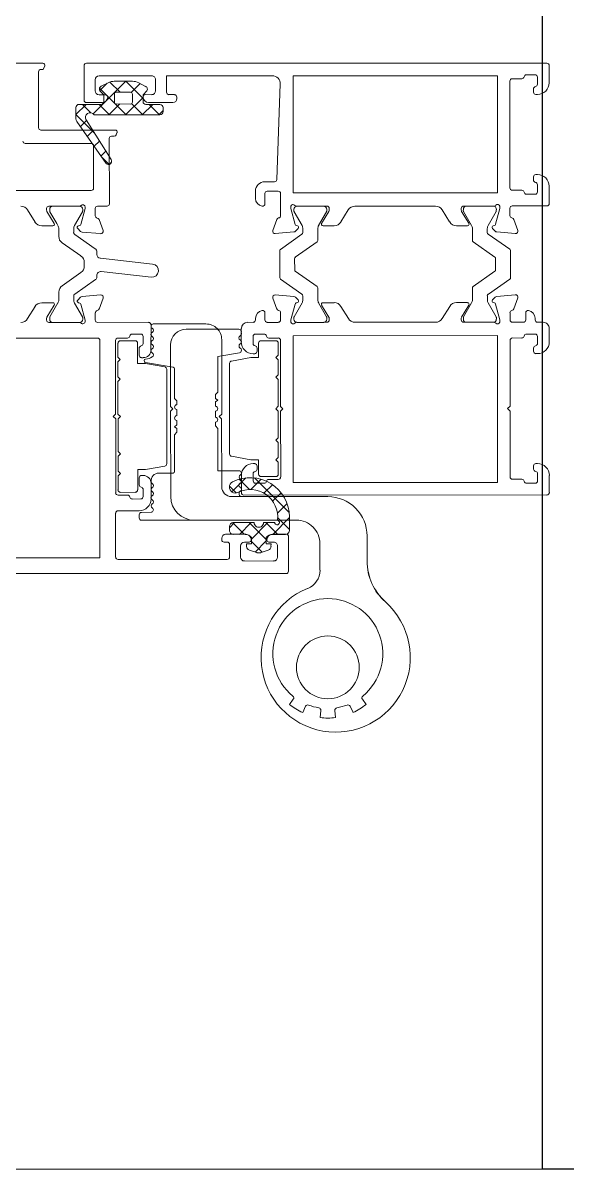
# Model space of a CAD drawing. Header units: centimetres. Extents: x 118932 to 154602, y -32682 to -23521.
# Drawn here: x 138615.13 to 138622.06, y -26584.33 to -26569.73 of the extents above; entities that cross this region are included whole.
import ezdxf

# ---------------------------------------------------------------- set-up
doc = ezdxf.new("R2010")
doc.units = ezdxf.units.CM
doc.header["$LTSCALE"] = 50
doc.header["$MEASUREMENT"] = 0
for name, color, linetype, lineweight, true_color in [('GEN_02_TF_Pencere', 7, 'Continuous', 9, 0x6093ac), ('GEN_05_ML_Mermer', 7, 'Continuous', 9, 0x9d8692), ('KALACAK DUVARLAR', 7, 'Continuous', 30, 0x005387)]:
    doc.layers.add(name, color=color, linetype=linetype, lineweight=lineweight, true_color=true_color)

# ---------------------------------------------------------------- blocks, each defined once
blk = doc.blocks.new('LEVEL 0_E BLOK_GÖRÜNÜŞ')
at = {"layer": 'GEN_02_TF_Pencere', "elevation": 0}
blk.add_lwpolyline([(820.257, -1063.861), (880.257, -1063.861)], dxfattribs=at)
blk = doc.blocks.new('YIKILACAK DUVARLAR LEVEL 0 D BLOK')
at = {"layer": 'KALACAK DUVARLAR', "elevation": 0}
blk.add_lwpolyline([(255.035, -1227.303), (272.905, -1227.278), (273.206, -1433.623), (228.395, -1433.623), (228.395, -1415.623), (255.079, -1415.623)], close=True, dxfattribs=at)
blk = doc.blocks.new('P8')
at = {"layer": 'GEN_02_TF_Pencere', "ltscale": 0.5, "extrusion": (0, 0, -1)}
for p, q in [((114070.37, 6769.018), (114070.356, 6768.938)), ((114070.53, 6768.891), (114070.56, 6768.973)), ((114070.762, 6768.861), (114070.704, 6768.791)), ((114066.813, 6768.761), (114066.657, 6768.605)), ((114069.584, 6766.031), (114066.855, 6768.761)), ((114070.831, 6768.664), (114070.901, 6768.722)), ((114066.749, 6768.485), (114066.813, 6768.549)), ((114066.855, 6768.549), (114066.933, 6768.471)), ((114071.013, 6768.52), (114070.931, 6768.49)), ((114066.657, 6768.393), (114066.671, 6768.379)), ((114066.714, 6768.379), (114066.742, 6768.408)), ((114066.939, 6768.394), (114067.025, 6768.308)), ((114065.865, 6766.88), (114067.187, 6768.202)), ((114067.025, 6768.266), (114066.431, 6767.672)), ((114067.187, 6768.202), (114069.026, 6766.364)), ((114067.187, 6768.202), (114067.187, 6768.202)), ((114070.978, 6768.316), (114071.058, 6768.33)), ((114066.388, 6767.629), (114065.794, 6767.035)), ((114066.431, 6767.629), (114066.388, 6767.629)), ((114066.431, 6767.672), (114066.431, 6767.629)), ((114069.068, 6767.736), (114068.842, 6767.509)), ((114068.842, 6767.509), (114069.068, 6767.736)), ((114065.455, 6767.403), (114065.335, 6767.283)), ((114065.652, 6767.318), (114065.681, 6767.347)), ((114065.681, 6767.389), (114065.667, 6767.403)), ((114069.337, 6767.156), (114069.576, 6767.394)), ((114069.337, 6767.156), (114069.576, 6767.394)), ((114065.512, 6767.248), (114065.575, 6767.311)), ((114065.589, 6767.127), (114065.512, 6767.205)), ((114065.335, 6767.17), (114065.384, 6767.12)), ((114065.384, 6767.078), (114065.37, 6767.063)), ((114065.752, 6767.035), (114065.667, 6767.121)), ((114069.867, 6767.12), (114069.556, 6766.809)), ((114075.758, 6761.273), (114069.91, 6767.12)), ((114065.405, 6766.929), (114065.469, 6766.993)), ((114065.512, 6766.993), (114065.611, 6766.894)), ((114069.74, 6766.795), (114069.839, 6766.894)), ((114069.91, 6766.894), (114070.171, 6766.632)), ((114065.478, 6766.786), (114065.343, 6766.723)), ((114065.611, 6766.852), (114065.546, 6766.787)), ((114065.598, 6766.578), (114065.702, 6766.76)), ((114065.702, 6766.76), (114065.724, 6766.781)), ((114067.704, 6765.041), (114065.865, 6766.88)), ((114068.842, 6766.802), (114069.615, 6766.029)), ((114068.842, 6766.802), (114069.708, 6765.936)), ((114069.556, 6766.767), (114069.68, 6766.643)), ((114065.337, 6766.673), (114065.518, 6766.521)), ((114065.654, 6766.502), (114065.706, 6766.698)), ((114065.712, 6766.707), (114065.726, 6766.722)), ((114065.775, 6766.729), (114066.049, 6766.456)), ((114065.783, 6766.722), (114066.023, 6766.481)), ((114070.256, 6765.812), (114069.337, 6766.731)), ((114069.337, 6766.731), (114070.73, 6765.338)), ((114069.782, 6766.682), (114069.74, 6766.724)), ((114069.779, 6766.643), (114069.782, 6766.647)), ((114064.982, 6766.232), (114065.226, 6766.476)), ((114065.244, 6766.482), (114065.573, 6766.424)), ((114065.538, 6766.514), (114065.589, 6766.514)), ((114065.606, 6766.544), (114065.598, 6766.558)), ((114065.599, 6766.432), (114065.633, 6766.466)), ((114069.924, 6766.505), (114069.92, 6766.502)), ((114070.002, 6766.463), (114069.959, 6766.505)), ((114070.171, 6766.562), (114070.072, 6766.463)), ((114070.157, 6766.35), (114070.27, 6766.463)), ((114070.313, 6766.463), (114071.296, 6765.48)), ((114065.768, 6766.332), (114065.66, 6766.224)), ((114066, 6766.405), (114065.803, 6766.352)), ((114065.837, 6766.314), (114065.937, 6766.214)), ((114066.02, 6766.39), (114065.846, 6766.348)), ((114066.023, 6766.425), (114066.009, 6766.41)), ((114066.049, 6766.413), (114066.034, 6766.398)), ((114069.026, 6766.364), (114067.704, 6765.041)), ((114069.92, 6766.403), (114070.101, 6766.222)), ((114070.186, 6766.279), (114070.157, 6766.307)), ((114064.209, 6766.157), (114064.054, 6766.001)), ((114064.563, 6765.846), (114064.252, 6766.157)), ((114065.034, 6765.885), (114064.976, 6766.214)), ((114065.291, 6766.272), (114065.186, 6766.167)), ((114065.643, 6766.219), (114065.308, 6766.278)), ((114066.032, 6766.187), (114066.208, 6766.23)), ((114066.301, 6766.203), (114067.027, 6765.478)), ((114068.496, 6765.607), (114069.089, 6766.201)), ((114069.132, 6766.201), (114069.217, 6766.116)), ((114070.171, 6766.222), (114070.186, 6766.236)), ((114064.735, 6766.115), (114064.672, 6765.98)), ((114064.937, 6765.94), (114064.785, 6766.121)), ((114065.18, 6766.15), (114065.239, 6765.816)), ((114068.976, 6766.045), (114069.086, 6766.155)), ((114068.976, 6766.003), (114068.976, 6766.045)), ((114069.128, 6766.155), (114069.263, 6766.021)), ((114069.295, 6766.109), (114069.372, 6766.031)), ((114069.584, 6766.031), (114069.584, 6766.031)), ((114064.146, 6765.881), (114064.209, 6765.945)), ((114064.252, 6765.945), (114064.33, 6765.867)), ((114064.671, 6765.912), (114064.605, 6765.846)), ((114064.944, 6765.869), (114064.944, 6765.92)), ((114065.034, 6765.885), (114065.034, 6765.885)), ((114068.8, 6765.869), (114068.934, 6766.003)), ((114068.8, 6765.826), (114068.8, 6765.869)), ((114068.934, 6766.003), (114068.976, 6766.003)), ((114069.263, 6765.978), (114069.132, 6765.847)), ((114069.232, 6765.919), (114069.203, 6765.89)), ((114069.372, 6765.989), (114069.309, 6765.925)), ((114069.429, 6765.833), (114069.584, 6765.989)), ((114064.054, 6765.789), (114064.068, 6765.775)), ((114064.11, 6765.775), (114064.139, 6765.804)), ((114064.336, 6765.79), (114064.422, 6765.704)), ((114064.677, 6765.734), (114064.698, 6765.756)), ((114064.698, 6765.756), (114064.88, 6765.86)), ((114064.736, 6765.732), (114064.751, 6765.746)), ((114064.76, 6765.752), (114064.956, 6765.804)), ((114064.9, 6765.86), (114064.914, 6765.852)), ((114064.992, 6765.825), (114065.026, 6765.859)), ((114065.234, 6765.798), (114065.126, 6765.69)), ((114068.517, 6765.586), (114068.757, 6765.826)), ((114068.757, 6765.826), (114068.8, 6765.826)), ((114069.708, 6765.759), (114069.097, 6765.147)), ((114069.132, 6765.847), (114069.203, 6765.777)), ((114069.203, 6765.847), (114069.217, 6765.833)), ((114069.203, 6765.777), (114069.345, 6765.573)), ((114069.408, 6765.77), (114069.599, 6765.579)), ((114064.422, 6765.662), (114063.46, 6764.7)), ((114063.525, 6764.539), (114064.578, 6765.593)), ((114064.578, 6765.593), (114066.417, 6763.754)), ((114065.002, 6765.409), (114064.729, 6765.683)), ((114064.977, 6765.435), (114064.736, 6765.675)), ((114065.106, 6765.655), (114065.053, 6765.458)), ((114065.11, 6765.612), (114065.068, 6765.438)), ((114065.244, 6765.521), (114065.144, 6765.621)), ((114068.453, 6765.565), (114068.453, 6765.607)), ((114068.453, 6765.607), (114068.496, 6765.607)), ((114068.517, 6765.543), (114068.517, 6765.586)), ((114069.599, 6765.579), (114069.217, 6765.197)), ((114065.048, 6765.449), (114065.033, 6765.435)), ((114065.228, 6765.25), (114065.271, 6765.426)), ((114067.859, 6764.971), (114068.453, 6765.565)), ((114068.234, 6765.303), (114068.474, 6765.543)), ((114068.474, 6765.543), (114068.517, 6765.543)), ((114069.342, 6765.534), (114068.526, 6764.718)), ((114071.296, 6765.437), (114070.9, 6765.041)), ((114065.06, 6765.424), (114065.045, 6765.409)), ((114067.053, 6765.384), (114067.011, 6765.208)), ((114068.234, 6765.26), (114068.234, 6765.303)), ((114069.485, 6764.617), (114070.256, 6765.388)), ((114069.485, 6763.344), (114071.444, 6765.303)), ((114070.574, 6765.352), (114070.659, 6765.268)), ((114070.702, 6765.268), (114070.73, 6765.296)), ((114071.444, 6765.303), (114075.651, 6761.096)), ((114071.444, 6765.303), (114071.444, 6765.303)), ((114065.98, 6764.431), (114065.255, 6765.157)), ((114067.172, 6765.022), (114067.214, 6765.196)), ((114067.18, 6764.976), (114067.232, 6765.172)), ((114067.222, 6765.21), (114067.237, 6765.225)), ((114067.237, 6765.181), (114067.252, 6765.196)), ((114067.279, 6765.225), (114067.553, 6764.952)), ((114067.309, 6765.196), (114067.549, 6764.956)), ((114068.057, 6765.126), (114068.191, 6765.26)), ((114068.191, 6765.26), (114068.234, 6765.26)), ((114069.097, 6765.147), (114069.097, 6765.105)), ((114069.217, 6765.154), (114069.181, 6765.119)), ((114069.217, 6765.197), (114069.217, 6765.154)), ((114069.663, 6764.865), (114069.995, 6765.197)), ((114070.023, 6765.197), (114070.15, 6765.07)), ((114070.454, 6765.232), (114070.313, 6765.091)), ((114070.44, 6765.077), (114070.504, 6765.14)), ((114070.546, 6765.14), (114070.624, 6765.063)), ((114070.857, 6765.041), (114070.666, 6765.232)), ((114063.121, 6765.068), (114062.966, 6764.914)), ((114063.318, 6764.983), (114063.347, 6765.011)), ((114063.347, 6765.054), (114063.333, 6765.068)), ((114067.037, 6765.114), (114067.138, 6765.013)), ((114067.905, 6764.974), (114068.015, 6765.084)), ((114068.015, 6765.084), (114068.057, 6765.084)), ((114068.057, 6765.084), (114068.057, 6765.126)), ((114069.054, 6765.105), (114068.382, 6764.433)), ((114069.097, 6765.105), (114069.054, 6765.105)), ((114069.139, 6765.077), (114069.082, 6765.02)), ((114069.57, 6764.631), (114069.996, 6765.057)), ((114070.035, 6765.06), (114070.239, 6764.917)), ((114070.309, 6764.847), (114070.493, 6765.031)), ((114070.369, 6764.935), (114070.434, 6765)), ((114070.536, 6765.031), (114070.67, 6764.896)), ((114062.966, 6764.871), (114067.11, 6760.728)), ((114062.966, 6764.871), (114062.966, 6764.871)), ((114063.177, 6764.912), (114063.241, 6764.976)), ((114063.255, 6764.792), (114063.177, 6764.87)), ((114067.052, 6764.833), (114067.159, 6764.94)), ((114067.525, 6764.879), (114067.329, 6764.827)), ((114067.583, 6764.879), (114067.402, 6764.774)), ((114067.549, 6764.899), (114067.534, 6764.884)), ((114067.605, 6764.9), (114067.583, 6764.879)), ((114067.945, 6764.843), (114067.859, 6764.928)), ((114068.039, 6764.797), (114067.905, 6764.932)), ((114068.213, 6764.928), (114068.082, 6764.797)), ((114068.17, 6764.858), (114068.141, 6764.829)), ((114068.283, 6764.857), (114068.213, 6764.928)), ((114068.227, 6764.843), (114068.213, 6764.858)), ((114068.487, 6764.715), (114068.283, 6764.857)), ((114068.89, 6764.87), (114068.571, 6764.551)), ((114068.933, 6764.87), (114068.89, 6764.87)), ((114068.968, 6764.906), (114068.933, 6764.87)), ((114068.962, 6764.942), (114068.968, 6764.906)), ((114068.999, 6764.937), (114068.962, 6764.942)), ((114069.04, 6764.978), (114068.999, 6764.937)), ((114069.585, 6764.83), (114069.62, 6764.865)), ((114069.62, 6764.865), (114069.663, 6764.865)), ((114070.716, 6764.858), (114070.051, 6764.193)), ((114070.239, 6764.917), (114070.309, 6764.847)), ((114070.313, 6764.949), (114070.327, 6764.935)), ((114070.67, 6764.854), (114070.543, 6764.727)), ((114070.63, 6764.985), (114070.716, 6764.9)), ((114063.418, 6764.7), (114063.332, 6764.786)), ((114067.105, 6764.481), (114067.046, 6764.815)), ((114067.251, 6764.746), (114067.309, 6764.417)), ((114067.293, 6764.806), (114067.259, 6764.772)), ((114067.337, 6764.765), (114067.337, 6764.714)), ((114067.382, 6764.774), (114067.367, 6764.783)), ((114067.611, 6764.722), (114067.675, 6764.787)), ((114067.718, 6764.787), (114067.817, 6764.688)), ((114068.029, 6764.688), (114067.951, 6764.766)), ((114068.135, 6764.751), (114068.071, 6764.688)), ((114068.304, 6764.708), (114068.3, 6764.705)), ((114068.571, 6764.551), (114068.342, 6764.711)), ((114069.414, 6764.659), (114069.471, 6764.715)), ((114069.513, 6764.758), (114069.554, 6764.799)), ((114069.554, 6764.799), (114069.591, 6764.793)), ((114069.591, 6764.793), (114069.585, 6764.83)), ((114070.543, 6764.727), (114070.5, 6764.727)), ((114070.5, 6764.727), (114070.5, 6764.684)), ((114067.344, 6764.695), (114067.497, 6764.513)), ((114067.547, 6764.52), (114067.61, 6764.655)), ((114067.817, 6764.645), (114067.753, 6764.582)), ((114067.887, 6764.546), (114067.902, 6764.561)), ((114067.944, 6764.561), (114067.993, 6764.511)), ((114068.107, 6764.511), (114068.227, 6764.631)), ((114068.153, 6764.558), (114068.133, 6764.537)), ((114068.889, 6764.021), (114069.443, 6764.575)), ((114069.144, 6764.205), (114069.57, 6764.631)), ((114069.336, 6764.581), (114069.372, 6764.616)), ((114069.336, 6764.538), (114069.336, 6764.581)), ((114069.443, 6764.575), (114069.443, 6764.617)), ((114069.443, 6764.617), (114069.485, 6764.617)), ((114070.366, 6764.55), (114070.323, 6764.55)), ((114070.323, 6764.55), (114070.323, 6764.507)), ((114070.5, 6764.684), (114070.366, 6764.55)), ((114065.363, 6762.701), (114063.525, 6764.539)), ((114066.25, 6764.447), (114066.074, 6764.405)), ((114066.445, 6764.32), (114066.344, 6764.421)), ((114066.518, 6764.299), (114066.625, 6764.406)), ((114066.643, 6764.412), (114066.977, 6764.353)), ((114066.995, 6764.359), (114067.099, 6764.464)), ((114067.309, 6764.417), (114067.304, 6764.399)), ((114068.133, 6764.495), (114068.606, 6764.021)), ((114069.07, 6764.272), (114069.336, 6764.538)), ((114070.323, 6764.507), (114070.03, 6764.214)), ((114066.262, 6764.244), (114066.436, 6764.286)), ((114066.286, 6764.226), (114066.482, 6764.278)), ((114067.304, 6764.399), (114067.059, 6764.154)), ((114067.304, 6764.399), (114067.304, 6764.399)), ((114066.233, 6764.221), (114066.248, 6764.236)), ((114066.506, 6763.905), (114066.233, 6764.179)), ((114066.262, 6764.206), (114066.277, 6764.221)), ((114066.502, 6763.909), (114066.262, 6764.149)), ((114066.631, 6764.129), (114066.579, 6763.933)), ((114066.686, 6764.199), (114066.652, 6764.165)), ((114066.744, 6764.121), (114066.693, 6764.121)), ((114067.041, 6764.149), (114066.712, 6764.207)), ((114066.945, 6763.961), (114066.763, 6764.114)), ((114068.382, 6764.15), (114068.856, 6763.676)), ((114069.274, 6763.951), (114069.067, 6764.246)), ((114069.284, 6763.963), (114069.141, 6764.167)), ((114070.009, 6764.15), (114069.344, 6763.486)), ((114069.988, 6764.171), (114069.694, 6763.878)), ((114070.03, 6764.214), (114069.988, 6764.214)), ((114069.988, 6764.214), (114069.988, 6764.171)), ((114070.051, 6764.15), (114070.009, 6764.15)), ((114070.051, 6764.193), (114070.051, 6764.15)), ((114066.684, 6764.056), (114066.579, 6763.875)), ((114066.675, 6764.091), (114066.684, 6764.076)), ((114066.537, 6763.648), (114066.736, 6763.847)), ((114066.579, 6763.875), (114066.558, 6763.853)), ((114066.574, 6763.924), (114066.559, 6763.909)), ((114066.803, 6763.848), (114066.938, 6763.911)), ((114069.111, 6763.889), (114068.884, 6763.663)), ((114069.171, 6763.708), (114069.355, 6763.892)), ((114069.202, 6763.768), (114069.266, 6763.832)), ((114069.266, 6763.875), (114069.252, 6763.889)), ((114069.355, 6763.892), (114069.284, 6763.963)), ((114069.652, 6763.836), (114069.517, 6763.701)), ((114069.694, 6763.878), (114069.652, 6763.878)), ((114069.652, 6763.878), (114069.652, 6763.836)), ((114066.417, 6763.754), (114065.363, 6762.701)), ((114069.061, 6763.698), (114069.125, 6763.762)), ((114069.517, 6763.701), (114069.475, 6763.701)), ((114069.475, 6763.701), (114069.475, 6763.659)), ((114066.636, 6763.507), (114066.537, 6763.606)), ((114066.77, 6763.599), (114066.678, 6763.507)), ((114068.884, 6763.62), (114069.343, 6763.161)), ((114069.139, 6763.578), (114069.061, 6763.655)), ((114069.305, 6763.532), (114069.171, 6763.666)), ((114069.302, 6763.486), (114069.216, 6763.571)), ((114069.475, 6763.659), (114069.348, 6763.532)), ((114065.552, 6762.658), (114066.445, 6763.487)), ((114066.487, 6763.487), (114066.572, 6763.401)), ((114066.742, 6763.401), (114066.806, 6763.465)), ((114068.454, 6763.236), (114068.854, 6762.737)), ((114073.615, 6759.172), (114069.485, 6763.302)), ((114068.742, 6762.609), (114068.323, 6763.131)), ((114069.343, 6763.119), (114069.279, 6763.055)), ((114069.211, 6763.054), (114069.076, 6762.991)), ((114069.33, 6762.846), (114069.435, 6763.027)), ((114069.377, 6762.779), (114069.429, 6762.975)), ((114069.435, 6763.027), (114069.448, 6763.04)), ((114069.435, 6762.984), (114069.449, 6762.999)), ((114069.506, 6762.999), (114069.746, 6762.758)), ((114069.508, 6762.997), (114069.781, 6762.723)), ((114069.069, 6762.941), (114069.251, 6762.788)), ((114069.339, 6762.811), (114069.33, 6762.826)), ((114065.363, 6762.701), (114065.363, 6762.701)), ((114068.929, 6762.733), (114068.942, 6762.746)), ((114068.977, 6762.757), (114069.296, 6762.701)), ((114069.27, 6762.781), (114069.322, 6762.781)), ((114069.322, 6762.709), (114069.356, 6762.743)), ((114069.723, 6762.682), (114069.526, 6762.629)), ((114069.752, 6762.657), (114069.579, 6762.615)), ((114069.746, 6762.702), (114069.732, 6762.687)), ((114069.781, 6762.681), (114069.766, 6762.665)), ((114066.501, 6761.562), (114065.55, 6762.514)), ((114068.716, 6762.52), (114068.738, 6762.542)), ((114068.957, 6762.534), (114068.924, 6762.501)), ((114069.333, 6762.511), (114069.045, 6762.562)), ((114069.045, 6762.562), (114069.045, 6762.562)), ((114069.491, 6762.609), (114069.421, 6762.539)), ((114069.569, 6762.582), (114069.67, 6762.481)), ((114068.467, 6762.382), (114068.404, 6762.247)), ((114068.67, 6762.207), (114068.517, 6762.389)), ((114068.757, 6762.162), (114068.702, 6762.476)), ((114068.896, 6762.413), (114068.947, 6762.125)), ((114069.764, 6762.455), (114069.94, 6762.497)), ((114068.17, 6762.199), (114067.582, 6761.611)), ((114068.297, 6762.115), (114068.213, 6762.199)), ((114068.403, 6762.179), (114068.339, 6762.115)), ((114068.431, 6762.023), (114068.612, 6762.128)), ((114068.483, 6762.029), (114068.679, 6762.081)), ((114068.632, 6762.128), (114068.647, 6762.119)), ((114068.677, 6762.136), (114068.677, 6762.188)), ((114068.715, 6762.102), (114068.749, 6762.136)), ((114068.418, 6762.01), (114068.431, 6762.023)), ((114068.459, 6762.009), (114068.474, 6762.023)), ((114068.7, 6761.712), (114068.459, 6761.952)), ((114068.735, 6761.677), (114068.461, 6761.95)), ((114068.829, 6761.932), (114068.821, 6761.903)), ((114068.919, 6762.037), (114068.849, 6761.968)), ((114066.615, 6761.859), (114066.6, 6761.845)), ((114066.6, 6761.803), (114066.65, 6761.753)), ((114066.905, 6761.64), (114066.685, 6761.859)), ((114066.819, 6761.816), (114066.856, 6761.853)), ((114066.847, 6761.844), (114066.921, 6761.844)), ((114066.913, 6761.853), (114067.506, 6761.259)), ((114066.913, 6761.853), (114066.913, 6761.853)), ((114066.917, 6761.849), (114066.917, 6761.662)), ((114067.624, 6761.235), (114067.756, 6761.817)), ((114067.835, 6761.805), (114067.721, 6761.165)), ((114067.776, 6761.844), (114067.814, 6761.844)), ((114067.788, 6761.534), (114068.17, 6761.916)), ((114067.817, 6761.842), (114067.817, 6761.703)), ((114068.213, 6761.916), (114072.144, 6757.984)), ((114068.821, 6761.903), (114068.776, 6761.735)), ((114068.843, 6761.88), (114068.801, 6761.706)), ((114068.977, 6761.788), (114068.876, 6761.889)), ((114066.65, 6761.711), (114066.501, 6761.562)), ((114066.947, 6761.632), (114066.819, 6761.759)), ((114066.884, 6761.694), (114067.071, 6761.694)), ((114067.067, 6761.699), (114067.067, 6761.498)), ((114067.486, 6761.638), (114067.461, 6761.628)), ((114067.54, 6761.611), (114067.518, 6761.632)), ((114067.728, 6761.694), (114067.815, 6761.694)), ((114068.771, 6761.726), (114068.756, 6761.712)), ((114068.793, 6761.692), (114068.777, 6761.677)), ((114068.961, 6761.518), (114069.003, 6761.694)), ((114066.636, 6761.499), (114066.735, 6761.598)), ((114066.806, 6761.598), (114066.862, 6761.541)), ((114066.822, 6761.52), (114066.88, 6761.522)), ((114066.89, 6761.526), (114066.947, 6761.583)), ((114066.908, 6761.544), (114067.203, 6761.544)), ((114066.917, 6761.553), (114066.917, 6761.245)), ((114067.046, 6761.491), (114066.975, 6761.42)), ((114067.208, 6761.363), (114067.081, 6761.491)), ((114067.203, 6761.544), (114067.221, 6761.544)), ((114067.217, 6761.549), (114067.217, 6761.07)), ((114067.453, 6761.587), (114068.121, 6760.919)), ((114067.694, 6761.544), (114067.789, 6761.544)), ((114068.382, 6760.898), (114067.788, 6761.492)), ((114067.11, 6760.954), (114066.636, 6761.428)), ((114066.815, 6761.373), (114066.785, 6761.468)), ((114066.809, 6761.394), (114066.969, 6761.394)), ((114066.975, 6761.385), (114067.102, 6761.257)), ((114067.177, 6761.394), (114067.371, 6761.394)), ((114067.208, 6761.363), (114067.208, 6761.363)), ((114067.367, 6761.399), (114067.367, 6761.212)), ((114067.66, 6761.394), (114067.762, 6761.394)), ((114067.667, 6761.425), (114067.667, 6761.094)), ((114067.021, 6761.141), (114066.858, 6761.303)), ((114066.917, 6761.244), (114067.505, 6761.244)), ((114067.067, 6761.293), (114067.067, 6761.108)), ((114067.137, 6761.257), (114067.208, 6761.328)), ((114067.3, 6761.229), (114067.244, 6761.172)), ((114067.463, 6761.082), (114067.322, 6761.223)), ((114067.548, 6761.031), (114067.35, 6761.229)), ((114067.517, 6761.212), (114067.517, 6761.062)), ((114067.626, 6761.244), (114067.735, 6761.244)), ((114067.185, 6761.067), (114067.091, 6761.098)), ((114067.102, 6761.094), (114067.236, 6761.094)), ((114067.279, 6761.053), (114067.18, 6760.954)), ((114067.223, 6761.181), (114067.279, 6761.124)), ((114067.239, 6761.163), (114067.238, 6761.104)), ((114067.484, 6761.094), (114067.667, 6761.094)), ((114067.707, 6761.134), (114067.604, 6761.031)), ((114067.152, 6760.728), (114067.463, 6761.039)), ((114068.121, 6760.877), (114067.617, 6760.373)), ((114067.502, 6760.336), (114073.049, 6754.788)), ((114067.502, 6760.336), (114067.502, 6760.336)), ((114067.554, 6760.394), (114067.51, 6760.376)), ((114067.575, 6760.373), (114067.554, 6760.394))]:
    blk.add_line(p, q, dxfattribs=at)
at = {"layer": 'GEN_02_TF_Pencere', "ltscale": 0.5}
for p, q in [((114069.492, 6766.761), (114069.371, 6766.64)), ((114069.483, 6766.753), (114069.483, 6766.54)), ((114069.679, 6766.645), (114069.563, 6766.761)), ((114069.802, 6766.739), (114069.778, 6766.716)), ((114069.947, 6766.705), (114069.86, 6766.749)), ((114069.333, 6766.598), (114069.333, 6765.975)), ((114069.371, 6766.64), (114069.371, 6766.64)), ((114069.377, 6766.646), (114069.678, 6766.646)), ((114069.633, 6766.69), (114069.633, 6766.478)), ((114069.82, 6766.673), (114069.764, 6766.617)), ((114069.778, 6766.716), (114069.82, 6766.673)), ((114069.783, 6766.721), (114069.783, 6766.71)), ((114069.783, 6766.636), (114069.783, 6766.328)), ((114069.793, 6766.646), (114069.996, 6766.646)), ((114069.933, 6766.712), (114069.933, 6766.517)), ((114069.982, 6766.672), (114069.954, 6766.701)), ((114070.03, 6766.578), (114069.986, 6766.666)), ((114069.27, 6766.496), (114069.444, 6766.496)), ((114069.554, 6766.558), (114069.654, 6766.457)), ((114069.616, 6766.496), (114069.912, 6766.496)), ((114069.898, 6766.482), (114069.955, 6766.539)), ((114069.955, 6766.539), (114069.997, 6766.496)), ((114069.997, 6766.496), (114070.021, 6766.52)), ((114069.228, 6766.346), (114069.379, 6766.346)), ((114069.739, 6766.373), (114069.926, 6766.185)), ((114069.766, 6766.346), (114069.978, 6766.346)), ((114070.032, 6766.291), (114069.926, 6766.397)), ((114069.933, 6766.39), (114069.933, 6766.179)), ((114069.233, 6766.196), (114069.386, 6766.196)), ((114069.916, 6766.196), (114070.008, 6766.196)), ((114069.997, 6766.185), (114070.032, 6766.221)), ((114069.286, 6766.046), (114069.47, 6766.046)), ((114069.483, 6766.033), (114069.483, 6765.848)), ((114069.412, 6765.896), (114069.663, 6765.896)), ((114069.633, 6765.944), (114069.633, 6765.823))]:
    blk.add_line(p, q, dxfattribs=at)
at = {"layer": 'GEN_02_TF_Pencere', "ltscale": 0.5, "extrusion": (0, 0, -1)}
blk.add_circle((-114070.38, 6768.34), 0.4, dxfattribs=at)
for centre, radius, start, end in [((-114070.221, 6768.322), 0.95, 356.8103, 292.9757), ((-114070.256, 6768.216), 0.7, 174.4614, 95.5386), ((-114070.327, 6768.943), 0.03, 190, 275.5386), ((-114070.292, 6768.252), 0.77, 95.8693, 110.4207), ((-114070.559, 6768.881), 0.03, 294.4614, 20), ((-114070.256, 6768.216), 0.7, 114.4614, 125.5386), ((-114070.681, 6768.81), 0.03, 220, 305.5386), ((-114070.292, 6768.252), 0.77, 127.682, 142.318), ((-114066.834, 6768.74), 0.03, 45, 135), ((-114070.85, 6768.641), 0.03, 324.4614, 50), ((-114066.763, 6768.499), 0.15, 315, 45), ((-114066.834, 6768.527), 0.03, 45, 135), ((-114070.256, 6768.216), 0.7, 144.4614, 155.5386), ((-114070.921, 6768.519), 0.03, 250, 335.5386), ((-114070.292, 6768.252), 0.77, 159.5793, 174.1307), ((-114066.692, 6768.4), 0.03, 225, 315), ((-114066.77, 6768.464), 0.03, 324.5941, 45), ((-114066.721, 6768.429), 0.03, 144.5941, 225.0115), ((-114066.961, 6768.415), 0.03, 315, 35.4059), ((-114066.912, 6768.45), 0.03, 135, 215.4059), ((-114067.004, 6768.287), 0.03, 135, 225), ((-114068.573, 6768.231), 0.7, 176.8103, 225), ((-114068.58, 6768.228), 0.694, 176.5861, 225.2242), ((-114070.983, 6768.287), 0.03, 354.4614, 80), ((-114069.196, 6767.156), 0.5, 315, 45), ((-114069.196, 6767.156), 0.5, 315, 45), ((-114069.752, 6767.218), 0.25, 45, 112.9757), ((-114069.752, 6767.218), 0.25, 45, 112.9757), ((-114065.561, 6767.297), 0.15, 45, 135), ((-114065.66, 6767.368), 0.03, 135, 225), ((-114065.391, 6767.226), 0.08, 314.9983, 45), ((-114065.533, 6767.226), 0.03, 315, 45), ((-114065.596, 6767.29), 0.03, 45, 125.4059), ((-114065.631, 6767.339), 0.03, 224.9885, 305.4059), ((-114065.44, 6766.992), 0.1, 323.2132, 45), ((-114065.363, 6767.099), 0.03, 135, 225), ((-114065.611, 6767.149), 0.03, 234.5941, 315), ((-114065.645, 6767.1), 0.03, 54.5941, 135), ((-114065.773, 6767.057), 0.03, 225, 315), ((-114069.549, 6766.943), 0.3, 315, 45), ((-114069.549, 6766.943), 0.3, 315, 45), ((-114069.889, 6767.099), 0.03, 45, 135), ((-114065.384, 6766.951), 0.03, 225, 323.2132), ((-114065.49, 6766.972), 0.03, 45, 135), ((-114065.589, 6766.873), 0.03, 135, 225), ((-114069.874, 6766.859), 0.05, 45, 135), ((-114065.491, 6766.759), 0.03, 64.9999, 124.4789), ((-114065.525, 6766.808), 0.03, 224.9999, 304.4789), ((-114065.737, 6766.754), 0.03, 64.4712, 183.1897), ((-114065.797, 6766.75), 0.03, 315.0001, 3.1898), ((-114069.577, 6766.788), 0.03, 315, 45), ((-114069.775, 6766.76), 0.05, 315, 45), ((-114065.356, 6766.696), 0.03, 309.9999, 64.9999), ((-114065.726, 6766.693), 0.02, 15, 44.9999), ((-114065.755, 6766.693), 0.04, 45, 135), ((-114069.729, 6766.692), 0.07, 225, 315), ((-114069.765, 6766.664), 0.025, 135, 225), ((-114070.136, 6766.597), 0.05, 135, 225), ((-114065.24, 6766.462), 0.02, 45.0002, 100.0001), ((-114065.538, 6766.544), 0.03, 269.9998, 309.9998), ((-114065.589, 6766.534), 0.02, 150.0001, 270), ((-114065.615, 6766.568), 0.02, 329.9998, 29.9998), ((-114065.577, 6766.523), 0.08, 195.0001, 225), ((-114065.995, 6766.453), 0.04, 135, 225), ((-114066.028, 6766.434), 0.03, 135, 225), ((-114069.97, 6766.452), 0.07, 315, 45), ((-114069.942, 6766.487), 0.025, 45, 135), ((-114070.037, 6766.498), 0.05, 225, 315), ((-114070.292, 6766.441), 0.03, 45, 135), ((-114065.578, 6766.453), 0.03, 225, 279.9999), ((-114065.824, 6766.275), 0.08, 45.0001, 75), ((-114065.851, 6766.329), 0.02, 315, 76.4), ((-114065.994, 6766.424), 0.02, 225.0001, 255), ((-114066.012, 6766.419), 0.03, 225.0001, 256.4001), ((-114070.178, 6766.328), 0.03, 315, 45), ((-114064.231, 6766.136), 0.03, 45, 135), ((-114064.996, 6766.218), 0.02, 349.9999, 44.9998), ((-114065.2, 6766.153), 0.02, 349.9999, 44.9998), ((-114065.305, 6766.258), 0.02, 45.0002, 100.0001), ((-114065.646, 6766.238), 0.02, 224.9999, 279.9998), ((-114066.008, 6766.284), 0.1, 256.4, 315.0001), ((-114066.231, 6766.132), 0.1, 76.7603, 135), ((-114069.107, 6766.134), 0.03, 45, 135), ((-114069.111, 6766.18), 0.03, 45, 135), ((-114070.136, 6766.258), 0.05, 225, 315), ((-114070.164, 6766.258), 0.03, 135, 225), ((-114064.762, 6766.102), 0.03, 25.0001, 140.0001), ((-114069.239, 6766.137), 0.03, 234.5941, 315), ((-114069.273, 6766.088), 0.03, 54.5941, 135), ((-114069.241, 6765.999), 0.03, 135, 225), ((-114069.351, 6766.01), 0.03, 135, 225), ((-114069.589, 6766.003), 0.0365, 135, 281.6904), ((-114069.563, 6766.01), 0.03, 135, 225), ((-114064.16, 6765.895), 0.15, 315, 45), ((-114064.166, 6765.86), 0.0294, 323.5943, 46.0173), ((-114064.231, 6765.924), 0.03, 45, 135), ((-114064.309, 6765.846), 0.0296, 134.2601, 216.1476), ((-114064.699, 6765.967), 0.03, 325.5211, 25.0001), ((-114064.65, 6765.933), 0.03, 145.5211, 225.0001), ((-114064.89, 6765.843), 0.02, 60.0002, 120.0002), ((-114064.924, 6765.869), 0.02, 180, 299.9999), ((-114064.914, 6765.92), 0.03, 140.0002, 180.0002), ((-114065.005, 6765.88), 0.03, 170.0001, 225), ((-114069.224, 6765.869), 0.03, 315, 45), ((-114069.253, 6765.898), 0.03, 44.9885, 125.4059), ((-114069.287, 6765.946), 0.03, 225, 305.4059), ((-114069.502, 6765.864), 0.03, 345, 105), ((-114069.518, 6765.922), 0.03, 165, 285), ((-114069.576, 6765.938), 0.03, 345, 101.6904), ((-114069.62, 6765.847), 0.125, 135, 225), ((-114064.089, 6765.796), 0.03, 225, 315), ((-114064.118, 6765.825), 0.03, 144.5941, 225), ((-114064.357, 6765.811), 0.03, 314.9999, 35.4058), ((-114064.584, 6765.867), 0.03, 225, 315), ((-114064.704, 6765.721), 0.03, 266.8103, 25.5288), ((-114064.765, 6765.703), 0.04, 315, 45), ((-114064.765, 6765.732), 0.02, 45.0001, 75), ((-114064.935, 6765.881), 0.08, 225, 254.9999), ((-114065.22, 6765.812), 0.02, 170.0002, 225.0001), ((-114069.323, 6765.939), 0.15, 225, 315), ((-114069.429, 6765.791), 0.03, 315, 105), ((-114069.444, 6765.849), 0.03, 165, 285), ((-114070.044, 6765.6), 0.3, 135, 225), ((-114064.4, 6765.683), 0.03, 135, 225), ((-114064.708, 6765.662), 0.03, 86.8102, 134.9999), ((-114065.183, 6765.634), 0.08, 15, 44.9999), ((-114065.129, 6765.607), 0.02, 13.6, 135), ((-114069.321, 6765.555), 0.03, 145, 225), ((-114065.005, 6765.463), 0.04, 225, 315), ((-114065.034, 6765.464), 0.02, 195, 224.9999), ((-114065.039, 6765.446), 0.03, 193.5999, 224.9999), ((-114065.174, 6765.45), 0.1, 134.9999, 193.6), ((-114066.956, 6765.407), 0.1, 135, 193.2397), ((-114071.274, 6765.459), 0.03, 135, 225), ((-114065.024, 6765.43), 0.03, 225, 315), ((-114070.48, 6765.258), 0.03, 345, 105), ((-114070.495, 6765.316), 0.03, 165, 285), ((-114070.553, 6765.331), 0.03, 345, 135), ((-114070.709, 6765.317), 0.03, 135, 225), ((-114065.326, 6765.227), 0.1, 315, 13.2397), ((-114067.108, 6765.184), 0.1, 314.9999, 13.6), ((-114067.243, 6765.189), 0.03, 13.5999, 44.9999), ((-114067.252, 6765.167), 0.02, 15, 44.9999), ((-114067.258, 6765.204), 0.03, 45, 135), ((-114067.28, 6765.168), 0.04, 45, 135), ((-114070.009, 6765.183), 0.02, 45, 135), ((-114070.333, 6765.111), 0.03, 345.3281, 105), ((-114070.348, 6765.169), 0.03, 165, 285), ((-114070.406, 6765.184), 0.03, 345, 105), ((-114070.422, 6765.242), 0.03, 165, 285), ((-114070.56, 6765.126), 0.15, 45, 135), ((-114070.525, 6765.119), 0.03, 45, 135), ((-114070.681, 6765.289), 0.03, 225, 315), ((-114063.227, 6764.962), 0.15, 45, 135), ((-114063.262, 6764.957), 0.0286, 42.5295, 127.8779), ((-114063.326, 6765.033), 0.03, 135, 225), ((-114067.152, 6765.027), 0.02, 193.6, 315), ((-114069.061, 6764.999), 0.03, 315, 135), ((-114069.16, 6765.098), 0.03, 315, 135), ((-114070.017, 6765.036), 0.03, 45, 125), ((-114070.221, 6765.14), 0.1, 219.7197, 315), ((-114070.383, 6765.02), 0.1, 315, 45), ((-114070.275, 6765.096), 0.03, 165.3281, 219.7197), ((-114070.461, 6765.056), 0.03, 324.5941, 45), ((-114070.412, 6765.021), 0.03, 144.5941, 225.0115), ((-114070.514, 6765.009), 0.03, 45, 135), ((-114070.652, 6765.007), 0.03, 315, 35.4059), ((-114070.603, 6765.041), 0.03, 135, 215.4059), ((-114070.878, 6765.063), 0.03, 225, 315), ((-114062.988, 6764.893), 0.03, 315, 45), ((-114063.198, 6764.891), 0.03, 315, 45), ((-114063.297, 6765.004), 0.03, 225, 305.4059), ((-114067.102, 6764.997), 0.08, 195, 224.9999), ((-114067.52, 6764.899), 0.02, 225.0001, 255), ((-114067.521, 6764.927), 0.04, 135, 225), ((-114067.574, 6764.973), 0.03, 266.8102, 314.9999), ((-114067.577, 6764.913), 0.03, 86.8103, 205.5288), ((-114067.88, 6764.949), 0.03, 315, 45), ((-114067.926, 6764.953), 0.03, 315, 45), ((-114067.923, 6764.822), 0.03, 135, 215.4059), ((-114068.191, 6764.836), 0.03, 45, 135), ((-114068.121, 6764.737), 0.15, 135, 225), ((-114070.348, 6764.957), 0.03, 225, 315), ((-114070.649, 6764.875), 0.03, 135, 225), ((-114070.695, 6764.879), 0.03, 135, 225), ((-114063.276, 6764.813), 0.0295, 233.6869, 315.9056), ((-114063.311, 6764.764), 0.03, 54.5941, 135), ((-114063.439, 6764.721), 0.03, 225, 315), ((-114067.066, 6764.819), 0.02, 349.9999, 44.9998), ((-114067.281, 6764.751), 0.03, 350.0001, 45), ((-114067.35, 6764.749), 0.08, 45.0001, 75), ((-114067.357, 6764.765), 0.02, 360, 119.9999), ((-114067.367, 6764.714), 0.03, 320.0002, 0.0002), ((-114067.392, 6764.791), 0.02, 240.0002, 300.0002), ((-114067.632, 6764.701), 0.03, 325.5211, 45.0001), ((-114067.696, 6764.766), 0.03, 45, 135), ((-114067.972, 6764.787), 0.03, 315, 35.4059), ((-114068.061, 6764.818), 0.03, 225, 315), ((-114068.163, 6764.807), 0.03, 324.5941, 45.0115), ((-114068.114, 6764.773), 0.03, 144.5941, 225), ((-114068.321, 6764.683), 0.03, 345, 45), ((-114068.325, 6764.687), 0.03, 45, 125), ((-114068.504, 6764.739), 0.03, 225, 305), ((-114069.492, 6764.736), 0.03, 135, 315), ((-114067.583, 6764.667), 0.03, 145.5211, 205.0001), ((-114067.774, 6764.561), 0.03, 306.7868, 45), ((-114067.795, 6764.667), 0.03, 135, 225), ((-114067.923, 6764.539), 0.03, 45, 135), ((-114068.05, 6764.709), 0.03, 225, 315), ((-114068.174, 6764.536), 0.03, 45, 105), ((-114068.19, 6764.594), 0.03, 165, 285), ((-114068.248, 6764.61), 0.03, 345, 105), ((-114068.263, 6764.668), 0.03, 165, 285), ((-114069.393, 6764.637), 0.03, 135, 315), ((-114066.051, 6764.502), 0.1, 256.7603, 315), ((-114066.274, 6764.35), 0.1, 76.4, 135.0001), ((-114066.639, 6764.392), 0.02, 45.0002, 100.0001), ((-114067.085, 6764.478), 0.02, 169.9999, 224.9998), ((-114067.52, 6764.532), 0.03, 205.0001, 320.0001), ((-114067.816, 6764.617), 0.1, 225, 306.7868), ((-114068.05, 6764.568), 0.08, 225, 315), ((-114068.154, 6764.516), 0.03, 315, 45), ((-114068.524, 6764.292), 0.2, 315, 45), ((-114066.431, 6764.306), 0.02, 135, 256.4), ((-114066.461, 6764.356), 0.08, 225.0001, 255), ((-114066.98, 6764.373), 0.02, 225.0002, 280.0001), ((-114069.084, 6764.258), 0.02, 325, 45), ((-114066.254, 6764.2), 0.03, 315, 45), ((-114066.269, 6764.215), 0.03, 45.0001, 76.4001), ((-114066.29, 6764.178), 0.04, 315, 45), ((-114066.291, 6764.206), 0.02, 45.0001, 75), ((-114066.709, 6764.108), 0.08, 15, 44.9999), ((-114066.693, 6764.101), 0.02, 330.0001, 90), ((-114066.707, 6764.177), 0.03, 45, 99.9999), ((-114066.744, 6764.091), 0.03, 89.9998, 129.9998), ((-114067.045, 6764.169), 0.02, 225.0002, 280.0001), ((-114069.166, 6764.184), 0.03, 325, 45), ((-114066.667, 6764.066), 0.02, 149.9998, 209.9998), ((-114068.748, 6764.162), 0.2, 225, 315), ((-114069.156, 6763.934), 0.03, 345, 105), ((-114066.531, 6763.937), 0.04, 225, 315), ((-114066.485, 6763.884), 0.03, 135.0001, 183.1898), ((-114066.545, 6763.881), 0.03, 244.4712, 3.1897), ((-114066.559, 6763.938), 0.02, 195, 224.9999), ((-114066.757, 6763.826), 0.03, 44.9999, 124.4789), ((-114066.791, 6763.875), 0.03, 244.9999, 304.4789), ((-114066.926, 6763.938), 0.03, 129.9999, 244.9999), ((-114069.024, 6763.845), 0.03, 165, 285), ((-114069.082, 6763.86), 0.03, 345, 105), ((-114069.098, 6763.918), 0.03, 165, 285), ((-114069.181, 6763.818), 0.1, 44.9984, 135), ((-114069.129, 6763.784), 0.182, 100.8941, 129.1206), ((-114069.258, 6763.939), 0.02, 145, 315), ((-114069.245, 6763.853), 0.03, 135, 225), ((-114068.877, 6763.698), 0.03, 165, 315), ((-114068.935, 6763.713), 0.03, 345, 105), ((-114068.951, 6763.771), 0.03, 165, 285), ((-114069.009, 6763.787), 0.03, 345, 105), ((-114069.082, 6763.677), 0.03, 315, 45), ((-114069.146, 6763.74), 0.03, 45, 125.4059), ((-114069.192, 6763.687), 0.03, 315, 45), ((-114069.181, 6763.789), 0.03, 224.9885, 305.4059), ((-114066.558, 6763.627), 0.03, 315, 45), ((-114066.791, 6763.578), 0.03, 45, 143.2132), ((-114066.735, 6763.536), 0.1, 143.2132, 225), ((-114068.906, 6763.641), 0.03, 315, 45), ((-114069.16, 6763.599), 0.03, 234.5941, 315), ((-114069.195, 6763.55), 0.03, 54.5941, 135), ((-114069.326, 6763.553), 0.03, 225, 315), ((-114066.465, 6763.465), 0.03, 47.1859, 135), ((-114066.657, 6763.486), 0.12, 225, 315), ((-114066.657, 6763.528), 0.03, 225, 315), ((-114069.323, 6763.507), 0.03, 225, 315), ((-114068.389, 6763.183), 0.0842, 321.5466, 141), ((-114069.507, 6763.323), 0.03, 315, 45), ((-114069.322, 6763.14), 0.03, 135, 225), ((-114069.088, 6762.964), 0.03, 310.0082, 65.0051), ((-114069.223, 6763.026), 0.03, 64.9899, 124.5034), ((-114069.257, 6763.076), 0.03, 225.0001, 304.4789), ((-114069.449, 6762.97), 0.02, 15, 44.9999), ((-114069.469, 6763.019), 0.03, 45, 180.7799), ((-114069.478, 6762.97), 0.04, 45, 135), ((-114069.529, 6763.018), 0.03, 315.0002, 0.7796), ((-114069.322, 6762.801), 0.02, 149.9853, 270), ((-114069.348, 6762.836), 0.02, 329.9992, 30.0146), ((-114065.62, 6762.585), 0.1, 315, 47.1858), ((-114068.893, 6762.768), 0.05, 225, 321.2836), ((-114068.97, 6762.717), 0.04, 45, 99.9999), ((-114069.27, 6762.811), 0.03, 269.9932, 309.9941), ((-114069.301, 6762.73), 0.03, 225.0001, 280), ((-114069.3, 6762.8), 0.08, 195, 224.9999), ((-114069.717, 6762.701), 0.02, 225.0001, 255), ((-114069.718, 6762.73), 0.04, 135, 225), ((-114069.745, 6762.687), 0.03, 225.0105, 256.408), ((-114069.76, 6762.702), 0.03, 135, 225), ((-114068.751, 6762.484), 0.05, 350, 44.9999), ((-114068.703, 6762.577), 0.05, 141.2732, 225), ((-114069.027, 6762.464), 0.1, 45.0001, 100), ((-114069.35, 6762.61), 0.1, 225.0001, 280), ((-114069.547, 6762.552), 0.08, 45.0001, 75), ((-114069.583, 6762.596), 0.02, 315, 76.3974), ((-114068.495, 6762.37), 0.03, 24.9949, 139.9918), ((-114068.994, 6762.431), 0.1, 350, 44.9999), ((-114069.741, 6762.552), 0.1, 256.3999, 314.9983), ((-114069.963, 6762.4), 0.1, 76.4016, 135), ((-114068.432, 6762.235), 0.03, 325.4966, 25.0101), ((-114068.382, 6762.201), 0.03, 145.5211, 224.9999), ((-114068.191, 6762.178), 0.03, 45, 135), ((-114068.318, 6762.136), 0.03, 225, 315), ((-114068.622, 6762.11), 0.02, 59.9854, 120.0008), ((-114068.657, 6762.136), 0.02, 180, 300.0147), ((-114068.647, 6762.188), 0.03, 140.0059, 180.0068), ((-114068.658, 6762.158), 0.08, 225.0001, 255), ((-114068.728, 6762.157), 0.03, 170, 224.9999), ((-114068.848, 6762.108), 0.1, 170, 224.9999), ((-114068.191, 6761.895), 0.03, 45, 135), ((-114068.439, 6761.989), 0.03, 269.2201, 45), ((-114068.44, 6761.929), 0.03, 89.2204, 134.9998), ((-114068.488, 6761.981), 0.04, 315, 45), ((-114068.488, 6762.009), 0.02, 45.0001, 75), ((-114068.906, 6761.911), 0.08, 15, 44.9999), ((-114066.622, 6761.824), 0.03, 315, 45), ((-114066.65, 6761.824), 0.05, 45, 135), ((-114066.848, 6761.788), 0.04, 315, 45), ((-114066.884, 6761.824), 0.04, 45, 135), ((-114067.795, 6761.809), 0.04, 11.9957, 184.9652), ((-114068.862, 6761.875), 0.02, 13.6026, 135), ((-114068.906, 6761.717), 0.1, 135.0017, 193.6001), ((-114066.629, 6761.732), 0.03, 135, 225), ((-114066.855, 6761.591), 0.07, 135, 225), ((-114066.922, 6761.607), 0.035, 135, 225), ((-114067.497, 6761.611), 0.03, 67.6199, 135.0001), ((-114068.728, 6761.74), 0.04, 225, 315), ((-114068.756, 6761.698), 0.03, 225, 315), ((-114068.757, 6761.741), 0.02, 195, 224.9999), ((-114068.771, 6761.713), 0.03, 193.592, 224.9895), ((-114066.671, 6761.463), 0.05, 315, 45), ((-114066.77, 6761.562), 0.05, 45, 135), ((-114066.823, 6761.48), 0.04, 342.0437, 88.613), ((-114066.883, 6761.562), 0.03, 225, 315), ((-114066.879, 6761.537), 0.015, 225, 267.1692), ((-114067.063, 6761.473), 0.025, 45, 135), ((-114067.47, 6761.605), 0.025, 315, 67.6199), ((-114067.561, 6761.632), 0.03, 225, 315), ((-114067.81, 6761.513), 0.03, 315, 45), ((-114069.058, 6761.495), 0.1, 315, 13.5984), ((-114066.982, 6761.427), 0.175, 315, 342.0437), ((-114066.992, 6761.402), 0.025, 315, 45), ((-114067.19, 6761.346), 0.025, 135, 225), ((-114067.12, 6761.275), 0.025, 225, 315), ((-114067.244, 6761.202), 0.03, 315, 45), ((-114067.272, 6761.174), 0.07, 45, 135), ((-114067.325, 6761.204), 0.035, 45, 135), ((-114067.565, 6761.248), 0.06, 191.9958, 11.1456), ((-114067.145, 6761.264), 0.175, 287.9563, 315), ((-114067.198, 6761.105), 0.04, 181.387, 287.9563), ((-114067.254, 6761.162), 0.015, 2.8308, 45), ((-114067.244, 6761.089), 0.05, 135, 225), ((-114067.442, 6761.06), 0.03, 135, 225), ((-114067.671, 6761.169), 0.05, 184.9651, 225), ((-114067.145, 6760.99), 0.05, 225, 315), ((-114067.576, 6761.059), 0.04, 225, 315), ((-114068.1, 6760.898), 0.03, 135, 225), ((-114068.361, 6760.877), 0.03, 135, 225), ((-114067.131, 6760.749), 0.03, 225, 315), ((-114067.52, 6760.353), 0.025, 315, 67.6199), ((-114067.596, 6760.394), 0.03, 225, 315)]:
    blk.add_arc(centre, radius, start, end, dxfattribs=at)
at = {"layer": 'GEN_02_TF_Pencere', "ltscale": 0.5}
for centre, radius, start, end in [((114069.527, 6766.726), 0.05, 45, 135), ((114069.837, 6766.704), 0.05, 63.2899, 135), ((114069.724, 6766.287), 0.5, 135, 251.4903), ((114069.532, 6766.579), 0.03, 315, 215.7104), ((114069.75, 6766.716), 0.1, 225, 278.1301), ((114069.899, 6766.617), 0.1, 56.537, 60.9455), ((114069.899, 6766.617), 0.1, 29.0545, 33.463), ((114069.724, 6766.287), 0.35, 128.1667, 251.4902), ((114069.697, 6766.415), 0.06, 315, 135), ((114069.997, 6766.468), 0.1, 171.8699, 225), ((114069.986, 6766.556), 0.05, 315, 26.7101), ((114069.962, 6766.221), 0.05, 225, 315), ((114069.997, 6766.256), 0.05, 315, 45), ((114069.589, 6765.884), 0.075, 315, 71.4903), ((114069.589, 6765.884), 0.075, 251.4902, 315)]:
    blk.add_arc(centre, radius, start, end, dxfattribs=at)
at = {"layer": 'GEN_05_ML_Mermer'}
blk.add_lwpolyline([(114072.968, 6774.792), (114115.385, 6732.356), (114101.239, 6718.217), (114058.823, 6760.653)], close=True, dxfattribs=at)
blk = doc.blocks.new('DOGRAMA LEVEL 0 E BLOK')
at = {"rotation": 225.3241906777957}
blk.add_blockref('P8', (75920.628, 85491.951, 0), dxfattribs=at)

msp = doc.modelspace()

# ---------------------------------------------------------------- block references
for name, p in [('LEVEL 0_E BLOK_GÖRÜNÜŞ', (137741.489, -25520.469, 0)), ('YIKILACAK DUVARLAR LEVEL 0 D BLOK', (138393.351, -25150.708, 0))]:
    msp.add_blockref(name, p)
at = {"rotation": 359.6887739338809}
msp.add_blockref('DOGRAMA LEVEL 0 E BLOK', (138089.785, -26193.192), dxfattribs=at)

doc.saveas('drawing.dxf')
